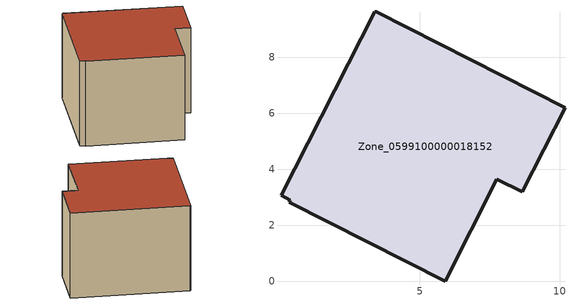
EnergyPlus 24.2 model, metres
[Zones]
Zone_0599100000018152
 floor ground (C_G): 3.38,9.64 3.44,9.63 10.18,6.21 8.65,3.21 7.75,3.65 5.9,0 0.33,2.83 0.36,2.9 0.04,3.07 z0
 wall outside (C_F): 7.75,3.65 8.65,3.21 10.18,6.21 3.44,9.63 3.38,9.64 0.04,3.07 0.36,2.9 0.33,2.83 5.9,0 7.75,3.65 z0:5.79
 roof outside (C_R): 10.18,6.21 3.44,9.63 3.38,9.64 0.04,3.07 0.36,2.9 0.33,2.83 5.9,0 7.75,3.65 8.65,3.21 z5.79
[BUILDING]
Pand.0599100000018152: North Axis=0; Terrain=City; Loads Convergence Tolerance Value=0.04; Temperature Convergence Tolerance Value=0.4; Solar Distribution=FullExterior; Maximum Number of Warmup Days=25; Minimum Number of Warmup Days=1
[Site:Location]
Rotterdam.The.Hague.AP_ZH_NLD Design_Conditions: Latitude=51.96; Longitude=4.45; Time Zone=1; Elevation=-4.5
[SITE:GROUNDTEMPERATURE:BUILDINGSURFACE]
18, 18, 18, 18, 18, 18, 18, 18, 18, 18, 18, 18
[MATERIAL] Thermal Absorptance=0.9; Solar Absorptance=0.7; Visible Absorptance=0.7
Name | Roughness | Thickness | Conductivity | Density | Specific Heat
G.TC.1992-2005 | MediumSmooth | 0.15 | 0.06 | 540 | 1210
F.TC.1992-2005 | Rough | 0.3 | 0.12 | 1920 | 840
R.TC.1992-2005 | MediumRough | 0.2 | 0.08 | 1500 | 1000
[CONSTRUCTION]
C_G: G.TC.1992-2005
C_F: F.TC.1992-2005
C_R: R.TC.1992-2005
[ZONE]
Zone_0599100000018152: Type=1; Multiplier=1; Ceiling Height=Autocalculate; Volume=Autocalculate; Floor Area=autocalculate; Part of Total Floor Area=Yes
[ZONEINFILTRATION:DESIGNFLOWRATE]
Infil_Zone_0599100000018152: Zone or ZoneList or Space or SpaceList=Zone_0599100000018152; Schedule=AlwaysOn; Design Flow Rate Calculation Method=Flow/Area; Flow Rate per Floor Area=0.0015; Constant Term Coefficient=1; Temperature Term Coefficient=0; Velocity Term Coefficient=0; Velocity Squared Term Coefficient=0
[HVACTEMPLATE:ZONE:IDEALLOADSAIRSYSTEM]
Zone_0599100000018152: Maximum Heating Supply Air Temperature=50; Minimum Cooling Supply Air Temperature=13; Maximum Heating Supply Air Humidity Ratio=0.0156; Minimum Cooling Supply Air Humidity Ratio=0.0077; Heating Limit=NoLimit; Cooling Limit=NoLimit; Dehumidification Control Type=ConstantSensibleHeatRatio; Cooling Sensible Heat Ratio=0.7; Dehumidification Setpoint=60; Humidification Control Type=None; Humidification Setpoint=30; Outdoor Air Method=None; Outdoor Air Flow Rate per Person=0.00944; Outdoor Air Flow Rate per Zone Floor Area=0; Outdoor Air Flow Rate per Zone=0; Demand Controlled Ventilation Type=None; Outdoor Air Economizer Type=NoEconomizer; Heat Recovery Type=None; Sensible Heat Recovery Effectiveness=0.7; Latent Heat Recovery Effectiveness=0.65
[ZONECONTROL:THERMOSTAT]
ThermostatControl_Zone_0599100000018152: Zone or ZoneList=Zone_0599100000018152; Control Type Schedule=DualSetpointControlType; Control 1=Thermostat_Zone_0599100000018152; Temperature Difference Between Cutout And Setpoint=0
[THERMOSTATSETPOINT:DUALSETPOINT]
Thermostat_Zone_0599100000018152: Heating Setpoint Temperature Schedule=HeatingSetpoint_Zone_0599100000018152; Cooling Setpoint Temperature Schedule=CoolingSetpoint_Zone_0599100000018152
[SCHEDULE:COMPACT]
HeatingSetpoint_Zone_0599100000018152: Through: 12/31, For: AllDays, Until: 24:00, 21
CoolingSetpoint_Zone_0599100000018152: Through: 12/31, For: AllDays, Until: 24:00, 24
DualSetpointControlType: Through: 12/31, For: AllDays, Until: 24:00, 4
AlwaysOn: Through: 12/31, For: AllDays, Until: 24:00, 1
